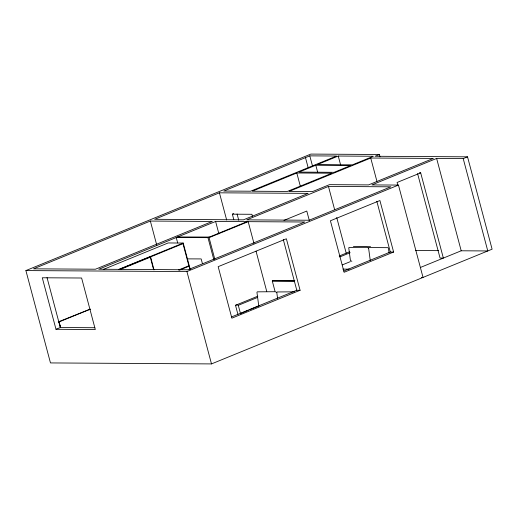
<?xml version="1.0" encoding="UTF-8"?>
<svg xmlns="http://www.w3.org/2000/svg" width="518" height="518" viewBox="0 0 518 518"><rect width="100%" height="100%" fill="white"/><g stroke="black" fill="none" stroke-linecap="round" stroke-linejoin="round"><path stroke-width="0.78" d="M277.629 298.789L276.793 292.534L277.098 291.958L294.425 291.828M370.273 260.625L368.596 248.122L368.907 247.552L387.976 247.669L388.435 248.245L389.05 252.836M241.168 313.299L248.323 310.217M176.243 237.555L177.674 236.966L209.401 237.056L207.971 237.645L176.243 237.555L177.661 242.877M379.357 154.5L375.045 156.268L467.527 156.831L492.1 249.184L211.493 363.914L50.473 362.93L25.9 270.577L310.819 154.086L379.357 154.5L379.979 156.831M150.356 221.056L33.515 268.836L95.461 269.211L212.309 221.439L150.356 221.056L156.76 245.118M219.431 192.819L154.675 219.295L243.428 219.839L308.178 193.363L219.431 192.819L226.657 219.982M309.796 155.866L223.75 191.051L250.55 191.213L336.603 156.035L309.796 155.866L312.691 166.731M296.808 172.986L252.195 191.226L287.341 191.44L331.954 173.2L296.808 172.986L300.317 186.182M315.799 165.223L298.964 172.106L334.11 172.319L350.945 165.436L315.799 165.223L317.657 172.203M338.248 156.041L317.236 164.633L352.389 164.847L373.394 156.255L338.248 156.041L340.727 165.352M233.806 219.638L232.349 214.174L233.786 213.584M215.605 221.458L98.757 269.231L187.943 269.781L304.791 222.002L215.605 221.458L218.907 233.877M370.726 158.029L288.992 191.453L312.496 191.595L329.474 184.654L368.576 184.894L433.333 158.417L370.726 158.029L376.923 181.313M103.302 269.47L168.149 242.955L183.217 243.046L190.248 269.477M118.357 269.567L183.217 243.046M118.842 269.574L150.537 256.611L153.988 269.884M150.537 256.915L182.983 243.648L188.869 265.779L178.548 270.001M120.059 269.554L150.291 257.193L153.542 269.405M328.457 186.435L246.717 219.859L309.11 220.241L390.844 186.817L328.457 186.435L334.647 209.719M213.753 259.376L207.971 237.645L247.08 221.652M207.971 237.645L209.071 237.652L248.18 221.659L253.962 243.389M283.948 220.39L306.792 211.046L309.291 220.428M467.527 156.831L463.209 158.599L436.629 158.437L371.872 184.913L398.452 185.075L423.031 277.428L421.419 277.415M179.403 270.15L188.992 266.233L189.815 269.328M417.586 173.595L440.06 258.061L443.356 258.087L420.674 172.837L397.079 182.485L397.701 184.829M90.19 309.142L58.217 321.911L59.097 321.918L90.229 309.188M25.9 270.577L186.92 271.561L398.452 185.075M55.996 329.28L95.312 329.519L81.611 278.011L42.288 277.771L55.996 329.28L60.308 327.512L94.82 327.726M339.212 256.021L349.624 251.767M339.769 256.954L350.181 252.693M237.95 314.478L235.509 305.296L257.815 296.179M235.509 305.296A8.437 4.694 67.8 0 1 238.293 305.316L257.634 297.41M342.327 264.905L350.382 261.616M231.546 316.938L296.788 290.261L300.084 290.281L286.376 238.779L218.169 266.666L231.87 318.169L300.084 290.281M343.777 271.05L390.319 252.02L393.615 252.039L379.914 200.531L330.413 220.772L344.114 272.28L393.615 252.039M249.786 309.615L259.304 305.724M420.499 267.43L461.201 250.79L487.781 250.952L463.209 158.599M187.529 258.877L201.172 258.922L202.421 263.604M419.36 172.824L420.674 172.837M232.349 214.174L251.903 214.297L252.525 216.634M353.393 246.574L370.551 246.678M415.365 250.505L438.642 250.647M150.052 256.611L150.537 256.611M342.897 269.114L349.158 269.153M294.871 280.588L273.368 280.458L272.274 280.944L274.967 291.11M294.587 281.034L272.274 280.944L294.561 281.093M351.858 261.331L350.433 260.509L348.763 248.005L349.067 247.429L367.178 247.3L368.596 248.122M276.793 292.534L275.369 291.712L257.258 291.841L256.954 292.411L258.624 304.914L259.091 305.497M436.629 158.437L461.201 250.79M376.826 201.295L390.319 252.02M336.713 217.482L346.212 253.179M305.484 157.634L308.165 167.722M283.288 239.536L296.788 290.261M256.028 251.146L266.764 291.504M237.082 213.973L238.746 220.215M238.293 305.316L240.579 313.902M209.071 237.652L214.853 259.382M186.92 271.561L211.493 363.914M60.554 327.382L59.033 321.931L60.489 327.395M47.021 277.57L60.308 327.512"/></g></svg>
